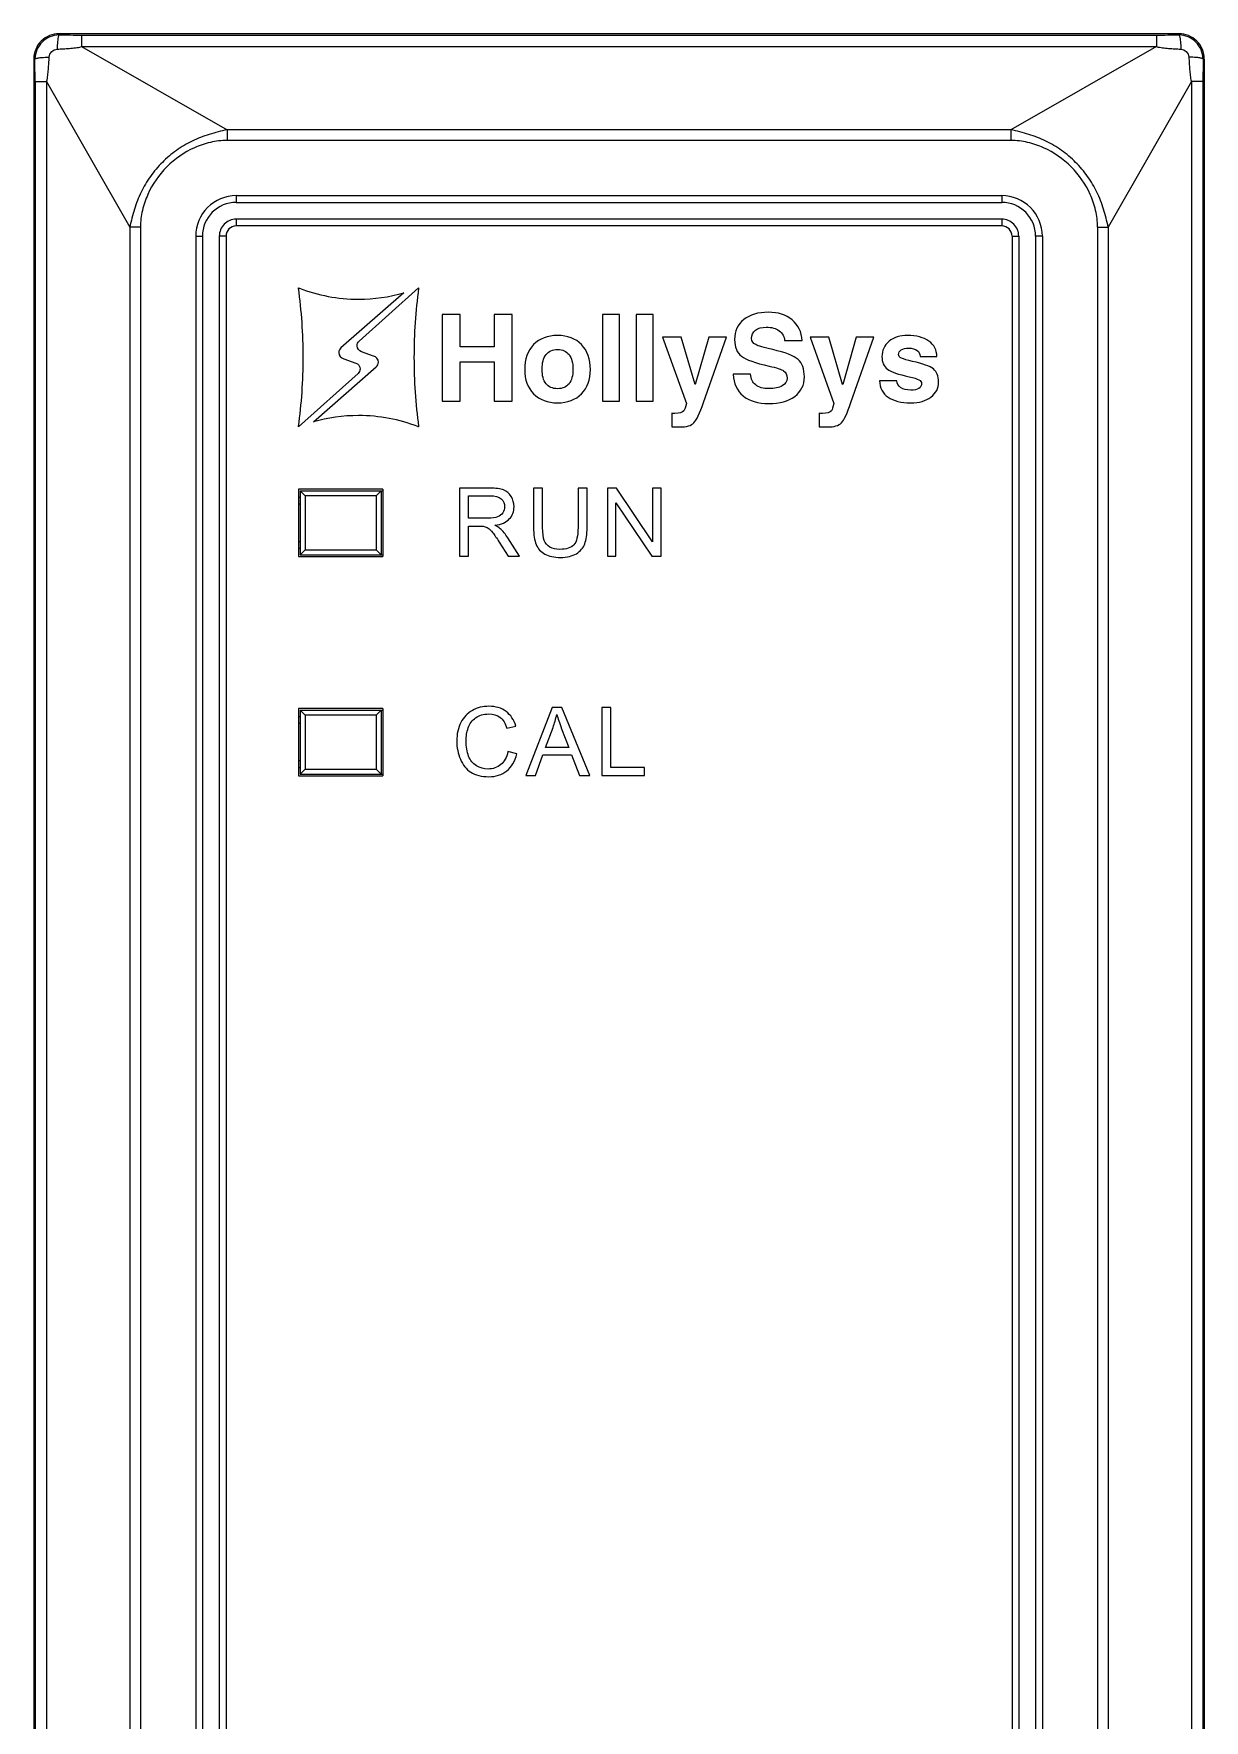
# Model space of a CAD drawing. Header units: millimetres. Extents: x 33157 to 59611, y -29750 to 1750.
# Drawn here: x 53806.32 to 53841.02, y 997.53 to 1047.53 of the extents above; entities that cross this region are included whole.
import ezdxf

# ---------------------------------------------------------------- set-up
doc = ezdxf.new("R2010")
doc.units = ezdxf.units.MM
doc.layers.get('0').update_dxf_attribs({"lineweight": 18})

msp = doc.modelspace()

# ---------------------------------------------------------------- linework, layer by layer
at = {"lineweight": 9}
for p, q in [((53807.069, 1047.53), (53807.069, 1047.493)), ((53840.269, 1047.53), (53840.269, 1047.493)), ((53807.733, 1047.492), (53807.733, 1047.15)), ((53839.604, 1047.492), (53839.604, 1047.15)), ((53806.319, 1046.78), (53806.319, 948.28)), ((53841.019, 1046.78), (53841.019, 1046.78)), ((53841.019, 1046.78), (53841.019, 948.28)), ((53806.356, 1046.115), (53806.356, 1046.115)), ((53806.356, 1046.115), (53806.356, 948.944)), ((53806.698, 1046.115), (53806.698, 1046.115)), ((53806.698, 1046.115), (53806.698, 948.944)), ((53840.639, 1046.115), (53840.639, 948.944)), ((53840.981, 1046.115), (53840.981, 948.944)), ((53812.049, 1044.684), (53812.049, 1044.367)), ((53835.288, 1044.684), (53835.288, 1044.367)), ((53812.319, 1042.73), (53812.319, 1042.53)), ((53835.019, 1042.73), (53835.019, 1042.53)), ((53812.319, 1042.03), (53812.319, 1041.83)), ((53835.019, 1042.03), (53835.019, 1041.83)), ((53809.165, 1041.799), (53809.165, 953.26)), ((53809.481, 1041.799), (53809.481, 953.26)), ((53811.119, 1041.53), (53811.119, 1041.53)), ((53811.119, 1041.53), (53811.119, 953.53)), ((53811.319, 1041.53), (53811.319, 1041.53)), ((53811.319, 1041.53), (53811.319, 953.53)), ((53811.819, 1041.53), (53811.819, 953.53)), ((53812.019, 1041.53), (53812.019, 953.53)), ((53835.319, 1041.53), (53835.319, 1041.53)), ((53835.319, 1041.53), (53835.319, 953.53)), ((53835.519, 1041.53), (53835.519, 1041.53)), ((53835.519, 1041.53), (53835.519, 953.53)), ((53836.019, 1041.53), (53836.019, 953.53)), ((53836.219, 1041.53), (53836.219, 953.53)), ((53837.856, 1041.799), (53837.856, 1041.799)), ((53837.856, 1041.799), (53837.856, 953.26)), ((53838.173, 1041.799), (53838.173, 1041.799)), ((53838.173, 1041.799), (53838.173, 953.26)), ((53814.169, 1034.03), (53814.169, 1032.03)), ((53816.669, 1034.03), (53816.669, 1032.03)), ((53814.219, 1033.98), (53814.219, 1032.08)), ((53814.369, 1033.83), (53814.369, 1032.23)), ((53816.469, 1033.83), (53816.469, 1032.23)), ((53816.619, 1033.98), (53816.619, 1032.08)), ((53814.169, 1027.53), (53814.169, 1025.53)), ((53816.669, 1027.53), (53816.669, 1025.53)), ((53814.219, 1027.48), (53814.219, 1025.58)), ((53814.369, 1027.33), (53814.369, 1025.73)), ((53816.469, 1027.33), (53816.469, 1025.73)), ((53816.619, 1027.48), (53816.619, 1025.58))]:
    msp.add_line(p, q, dxfattribs=at)
for points, knots in [([(53807.069, 1047.53), (53806.87, 1047.53), (53806.679, 1047.451), (53806.538, 1047.31), (53806.398, 1047.169), (53806.319, 1046.979), (53806.319, 1046.78)], [0, 0, 0, 0, 166335.357078, 166335.357078, 166335.357078, 332670.714157, 332670.714157, 332670.714157, 332670.714157]), ([(53841.019, 1046.78), (53841.019, 1046.979), (53840.94, 1047.169), (53840.799, 1047.31), (53840.658, 1047.451), (53840.467, 1047.53), (53840.269, 1047.53)], [0, 0, 0, 0, 166442.203817, 166442.203817, 166442.203817, 332884.407634, 332884.407634, 332884.407634, 332884.407634]), ([(53807.069, 1047.493), (53806.879, 1047.493), (53806.698, 1047.418), (53806.564, 1047.284), (53806.43, 1047.15), (53806.355, 1046.969), (53806.355, 1046.78)], [0, 0, 0, 0, 166335.508057, 166335.508057, 166335.508057, 332671.016115, 332671.016115, 332671.016115, 332671.016115]), ([(53806.776, 1046.835), (53806.779, 1046.895), (53806.807, 1046.954), (53806.851, 1046.998), (53806.894, 1047.041), (53806.954, 1047.069), (53807.013, 1047.072)], [0, 0, 0, 0, 166337.326897, 166337.326897, 166337.326897, 332674.653795, 332674.653795, 332674.653795, 332674.653795]), ([(53807.069, 1047.493), (53807.064, 1047.492), (53807.061, 1047.488), (53807.059, 1047.484), (53807.054, 1047.476), (53807.052, 1047.468), (53807.049, 1047.46), (53807.046, 1047.447), (53807.043, 1047.435), (53807.04, 1047.422), (53807.037, 1047.405), (53807.035, 1047.388), (53807.032, 1047.371), (53807.027, 1047.326), (53807.023, 1047.281), (53807.02, 1047.236), (53807.016, 1047.181), (53807.014, 1047.127), (53807.013, 1047.072)], [0, 0, 0, 0, 141215.639634, 141215.639634, 141215.639634, 282431.279267, 282431.279267, 282431.279267, 423646.918901, 423646.918901, 423646.918901, 564862.558534, 564862.558534, 564862.558534, 706078.198168, 706078.198168, 706078.198168, 847293.837802, 847293.837802, 847293.837802, 847293.837802]), ([(53807.013, 1047.072), (53807.073, 1047.076), (53807.133, 1047.079), (53807.194, 1047.083), (53807.254, 1047.086), (53807.314, 1047.09), (53807.375, 1047.095), (53807.435, 1047.1), (53807.495, 1047.106), (53807.555, 1047.113), (53807.616, 1047.12), (53807.676, 1047.128), (53807.733, 1047.15)], [0, 0, 0, 0, 147497.015119, 147497.015119, 147497.015119, 294994.030239, 294994.030239, 294994.030239, 442491.045358, 442491.045358, 442491.045358, 589988.060478, 589988.060478, 589988.060478, 589988.060478]), ([(53839.604, 1047.15), (53839.632, 1047.139), (53839.662, 1047.132), (53839.692, 1047.127), (53839.722, 1047.121), (53839.752, 1047.117), (53839.782, 1047.113), (53839.842, 1047.105), (53839.902, 1047.1), (53839.963, 1047.095), (53840.023, 1047.09), (53840.083, 1047.086), (53840.143, 1047.083), (53840.204, 1047.079), (53840.264, 1047.076), (53840.324, 1047.072)], [0, 0, 0, 0, 143920.386605, 143920.386605, 143920.386605, 287840.77321, 287840.77321, 287840.77321, 431761.159814, 431761.159814, 431761.159814, 575681.546419, 575681.546419, 575681.546419, 719601.933024, 719601.933024, 719601.933024, 719601.933024]), ([(53840.982, 1046.78), (53840.982, 1046.969), (53840.907, 1047.15), (53840.773, 1047.284), (53840.639, 1047.418), (53840.458, 1047.493), (53840.269, 1047.493)], [0, 0, 0, 0, 166442.196189, 166442.196189, 166442.196189, 332884.392378, 332884.392378, 332884.392378, 332884.392378]), ([(53840.269, 1047.493), (53840.273, 1047.492), (53840.276, 1047.488), (53840.278, 1047.484), (53840.283, 1047.476), (53840.286, 1047.468), (53840.288, 1047.46), (53840.291, 1047.447), (53840.294, 1047.435), (53840.297, 1047.422), (53840.3, 1047.405), (53840.303, 1047.388), (53840.305, 1047.371), (53840.311, 1047.326), (53840.315, 1047.281), (53840.317, 1047.236), (53840.321, 1047.181), (53840.323, 1047.127), (53840.324, 1047.072)], [0, 0, 0, 0, 141303.732674, 141303.732674, 141303.732674, 282607.465347, 282607.465347, 282607.465347, 423911.198021, 423911.198021, 423911.198021, 565214.930695, 565214.930695, 565214.930695, 706518.663368, 706518.663368, 706518.663368, 847822.396042, 847822.396042, 847822.396042, 847822.396042]), ([(53840.324, 1047.072), (53840.384, 1047.069), (53840.443, 1047.041), (53840.486, 1046.998), (53840.53, 1046.954), (53840.558, 1046.895), (53840.561, 1046.835)], [0, 0, 0, 0, 166442.118212, 166442.118212, 166442.118212, 332884.236423, 332884.236423, 332884.236423, 332884.236423]), ([(53806.355, 1046.78), (53806.356, 1046.784), (53806.36, 1046.787), (53806.365, 1046.789), (53806.373, 1046.794), (53806.38, 1046.797), (53806.389, 1046.799), (53806.401, 1046.802), (53806.414, 1046.805), (53806.427, 1046.808), (53806.444, 1046.811), (53806.461, 1046.814), (53806.478, 1046.816), (53806.522, 1046.822), (53806.567, 1046.826), (53806.612, 1046.828), (53806.667, 1046.832), (53806.721, 1046.834), (53806.776, 1046.835)], [0, 0, 0, 0, 141214.821799, 141214.821799, 141214.821799, 282429.643598, 282429.643598, 282429.643598, 423644.465397, 423644.465397, 423644.465397, 564859.287196, 564859.287196, 564859.287196, 706074.108995, 706074.108995, 706074.108995, 847288.930794, 847288.930794, 847288.930794, 847288.930794]), ([(53806.698, 1046.115), (53806.709, 1046.144), (53806.716, 1046.173), (53806.722, 1046.203), (53806.727, 1046.233), (53806.732, 1046.263), (53806.735, 1046.293), (53806.743, 1046.353), (53806.748, 1046.413), (53806.753, 1046.474), (53806.758, 1046.534), (53806.762, 1046.594), (53806.766, 1046.654), (53806.769, 1046.715), (53806.773, 1046.775), (53806.776, 1046.835)], [0, 0, 0, 0, 143832.082563, 143832.082563, 143832.082563, 287664.165126, 287664.165126, 287664.165126, 431496.247689, 431496.247689, 431496.247689, 575328.330252, 575328.330252, 575328.330252, 719160.412816, 719160.412816, 719160.412816, 719160.412816]), ([(53840.982, 1046.78), (53840.981, 1046.784), (53840.977, 1046.787), (53840.973, 1046.789), (53840.964, 1046.794), (53840.957, 1046.797), (53840.949, 1046.799), (53840.936, 1046.802), (53840.924, 1046.805), (53840.911, 1046.808), (53840.894, 1046.811), (53840.877, 1046.814), (53840.86, 1046.816), (53840.815, 1046.822), (53840.77, 1046.826), (53840.725, 1046.828), (53840.67, 1046.832), (53840.616, 1046.834), (53840.561, 1046.835)], [0, 0, 0, 0, 141306.178699, 141306.178699, 141306.178699, 282612.357397, 282612.357397, 282612.357397, 423918.536096, 423918.536096, 423918.536096, 565224.714795, 565224.714795, 565224.714795, 706530.893493, 706530.893493, 706530.893493, 847837.072192, 847837.072192, 847837.072192, 847837.072192]), ([(53840.561, 1046.835), (53840.564, 1046.775), (53840.568, 1046.715), (53840.572, 1046.654), (53840.575, 1046.594), (53840.579, 1046.534), (53840.584, 1046.474), (53840.589, 1046.413), (53840.595, 1046.353), (53840.602, 1046.293), (53840.609, 1046.233), (53840.617, 1046.172), (53840.639, 1046.115)], [0, 0, 0, 0, 147589.741123, 147589.741123, 147589.741123, 295179.482246, 295179.482246, 295179.482246, 442769.223369, 442769.223369, 442769.223369, 590358.964492, 590358.964492, 590358.964492, 590358.964492]), ([(53812.049, 1044.684), (53811.961, 1044.662), (53811.872, 1044.642), (53811.784, 1044.621), (53811.696, 1044.599), (53811.609, 1044.574), (53811.522, 1044.547), (53811.349, 1044.493), (53811.179, 1044.427), (53811.015, 1044.347), (53810.852, 1044.267), (53810.695, 1044.174), (53810.547, 1044.069), (53810.399, 1043.964), (53810.259, 1043.846), (53810.131, 1043.717), (53810.002, 1043.589), (53809.885, 1043.449), (53809.779, 1043.301), (53809.674, 1043.153), (53809.581, 1042.996), (53809.501, 1042.833), (53809.422, 1042.669), (53809.355, 1042.5), (53809.301, 1042.326), (53809.274, 1042.24), (53809.25, 1042.152), (53809.228, 1042.064), (53809.206, 1041.976), (53809.186, 1041.887), (53809.165, 1041.799)], [0, 0, 0, 0, 136202.786083, 136202.786083, 136202.786083, 272405.572165, 272405.572165, 272405.572165, 408608.358248, 408608.358248, 408608.358248, 544811.14433, 544811.14433, 544811.14433, 681013.930413, 681013.930413, 681013.930413, 817216.716495, 817216.716495, 817216.716495, 953419.502578, 953419.502578, 953419.502578, 1089622.28866, 1089622.28866, 1089622.28866, 1225825.074743, 1225825.074743, 1225825.074743, 1362027.860825, 1362027.860825, 1362027.860825, 1362027.860825]), ([(53838.173, 1041.799), (53838.151, 1041.887), (53838.131, 1041.976), (53838.109, 1042.064), (53838.088, 1042.152), (53838.063, 1042.24), (53838.036, 1042.326), (53837.982, 1042.5), (53837.916, 1042.67), (53837.836, 1042.833), (53837.756, 1042.996), (53837.663, 1043.153), (53837.558, 1043.301), (53837.453, 1043.449), (53837.335, 1043.589), (53837.206, 1043.717), (53837.078, 1043.846), (53836.938, 1043.964), (53836.79, 1044.069), (53836.642, 1044.174), (53836.485, 1044.267), (53836.322, 1044.347), (53836.158, 1044.427), (53835.989, 1044.493), (53835.815, 1044.547), (53835.729, 1044.574), (53835.641, 1044.599), (53835.553, 1044.621), (53835.465, 1044.642), (53835.376, 1044.662), (53835.288, 1044.684)], [0, 0, 0, 0, 136272.11481, 136272.11481, 136272.11481, 272544.229619, 272544.229619, 272544.229619, 408816.344429, 408816.344429, 408816.344429, 545088.459238, 545088.459238, 545088.459238, 681360.574048, 681360.574048, 681360.574048, 817632.688858, 817632.688858, 817632.688858, 953904.803667, 953904.803667, 953904.803667, 1090176.918477, 1090176.918477, 1090176.918477, 1226449.033286, 1226449.033286, 1226449.033286, 1362721.148096, 1362721.148096, 1362721.148096, 1362721.148096]), ([(53812.049, 1044.367), (53811.883, 1044.367), (53811.717, 1044.345), (53811.555, 1044.307), (53811.392, 1044.269), (53811.234, 1044.216), (53811.082, 1044.148), (53810.78, 1044.012), (53810.501, 1043.819), (53810.265, 1043.583), (53810.029, 1043.347), (53809.836, 1043.069), (53809.701, 1042.766), (53809.633, 1042.614), (53809.579, 1042.456), (53809.541, 1042.294), (53809.503, 1042.131), (53809.481, 1041.965), (53809.481, 1041.799)], [0, 0, 0, 0, 141228.068375, 141228.068375, 141228.068375, 282456.136749, 282456.136749, 282456.136749, 423684.205124, 423684.205124, 423684.205124, 564912.273499, 564912.273499, 564912.273499, 706140.341874, 706140.341874, 706140.341874, 847368.410248, 847368.410248, 847368.410248, 847368.410248]), ([(53837.856, 1041.799), (53837.856, 1041.965), (53837.834, 1042.131), (53837.796, 1042.294), (53837.758, 1042.456), (53837.705, 1042.614), (53837.636, 1042.766), (53837.501, 1043.069), (53837.308, 1043.347), (53837.072, 1043.583), (53836.836, 1043.819), (53836.558, 1044.012), (53836.255, 1044.148), (53836.103, 1044.216), (53835.945, 1044.269), (53835.783, 1044.307), (53835.62, 1044.345), (53835.454, 1044.368), (53835.288, 1044.367)], [0, 0, 0, 0, 141299.043441, 141299.043441, 141299.043441, 282598.086882, 282598.086882, 282598.086882, 423897.130323, 423897.130323, 423897.130323, 565196.173765, 565196.173765, 565196.173765, 706495.217206, 706495.217206, 706495.217206, 847794.260647, 847794.260647, 847794.260647, 847794.260647]), ([(53812.319, 1042.73), (53812, 1042.73), (53811.695, 1042.603), (53811.47, 1042.378), (53811.245, 1042.153), (53811.119, 1041.848), (53811.119, 1041.53)], [0, 0, 0, 0, 166357.856965, 166357.856965, 166357.856965, 332715.71393, 332715.71393, 332715.71393, 332715.71393]), ([(53812.319, 1042.53), (53812.053, 1042.53), (53811.799, 1042.424), (53811.611, 1042.237), (53811.424, 1042.049), (53811.319, 1041.795), (53811.319, 1041.53)], [0, 0, 0, 0, 166358.677694, 166358.677694, 166358.677694, 332717.355387, 332717.355387, 332717.355387, 332717.355387]), ([(53836.219, 1041.53), (53836.219, 1041.848), (53836.092, 1042.153), (53835.867, 1042.378), (53835.642, 1042.603), (53835.337, 1042.73), (53835.019, 1042.73)], [0, 0, 0, 0, 166433.874328, 166433.874328, 166433.874328, 332867.748656, 332867.748656, 332867.748656, 332867.748656]), ([(53836.019, 1041.53), (53836.019, 1041.795), (53835.913, 1042.049), (53835.726, 1042.237), (53835.538, 1042.424), (53835.284, 1042.53), (53835.019, 1042.53)], [0, 0, 0, 0, 166433.832922, 166433.832922, 166433.832922, 332867.665844, 332867.665844, 332867.665844, 332867.665844]), ([(53812.319, 1042.03), (53812.186, 1042.03), (53812.059, 1041.977), (53811.965, 1041.883), (53811.871, 1041.789), (53811.819, 1041.662), (53811.819, 1041.53)], [0, 0, 0, 0, 166360.729989, 166360.729989, 166360.729989, 332721.459978, 332721.459978, 332721.459978, 332721.459978]), ([(53835.519, 1041.53), (53835.519, 1041.662), (53835.466, 1041.789), (53835.372, 1041.883), (53835.278, 1041.977), (53835.151, 1042.03), (53835.019, 1042.03)], [0, 0, 0, 0, 166433.729725, 166433.729725, 166433.729725, 332867.45945, 332867.45945, 332867.45945, 332867.45945]), ([(53812.319, 1041.83), (53812.239, 1041.83), (53812.163, 1041.798), (53812.106, 1041.742), (53812.05, 1041.686), (53812.019, 1041.609), (53812.019, 1041.53)], [0, 0, 0, 0, 166361.550872, 166361.550872, 166361.550872, 332723.101744, 332723.101744, 332723.101744, 332723.101744]), ([(53835.319, 1041.53), (53835.319, 1041.609), (53835.287, 1041.686), (53835.231, 1041.742), (53835.174, 1041.798), (53835.098, 1041.83), (53835.019, 1041.83)], [0, 0, 0, 0, 166433.688408, 166433.688408, 166433.688408, 332867.376817, 332867.376817, 332867.376817, 332867.376817])]:
    msp.add_open_spline(points, degree=3, knots=knots, dxfattribs=at)
for points in [[(53840.269, 1047.53), (53840.269, 1047.53), (53807.069, 1047.53), (53807.069, 1047.53)], [(53807.069, 1047.493), (53807.29, 1047.492), (53807.511, 1047.492), (53807.733, 1047.492)], [(53807.733, 1047.492), (53807.733, 1047.492), (53839.604, 1047.492), (53839.604, 1047.492)], [(53807.733, 1047.15), (53807.733, 1047.15), (53839.604, 1047.15), (53839.604, 1047.15)], [(53807.733, 1047.15), (53807.733, 1047.15), (53812.049, 1044.684), (53812.049, 1044.684)], [(53839.604, 1047.15), (53839.604, 1047.15), (53835.288, 1044.684), (53835.288, 1044.684)], [(53839.604, 1047.492), (53839.826, 1047.492), (53840.047, 1047.492), (53840.269, 1047.493)], [(53806.355, 1046.78), (53806.355, 1046.78), (53806.319, 1046.78), (53806.319, 1046.78)], [(53806.356, 1046.115), (53806.356, 1046.337), (53806.356, 1046.558), (53806.355, 1046.78)], [(53840.982, 1046.78), (53840.981, 1046.558), (53840.981, 1046.337), (53840.981, 1046.115)], [(53840.982, 1046.78), (53840.982, 1046.78), (53841.019, 1046.78), (53841.019, 1046.78)], [(53806.356, 1046.115), (53806.356, 1046.115), (53806.698, 1046.115), (53806.698, 1046.115)], [(53806.698, 1046.115), (53806.698, 1046.115), (53809.165, 1041.799), (53809.165, 1041.799)], [(53840.639, 1046.115), (53840.639, 1046.115), (53838.173, 1041.799), (53838.173, 1041.799)], [(53840.981, 1046.115), (53840.981, 1046.115), (53840.639, 1046.115), (53840.639, 1046.115)], [(53835.288, 1044.684), (53835.288, 1044.684), (53812.049, 1044.684), (53812.049, 1044.684)], [(53835.288, 1044.367), (53835.288, 1044.367), (53812.049, 1044.367), (53812.049, 1044.367)], [(53812.319, 1042.73), (53812.319, 1042.73), (53835.019, 1042.73), (53835.019, 1042.73)], [(53812.319, 1042.53), (53812.319, 1042.53), (53835.019, 1042.53), (53835.019, 1042.53)], [(53835.019, 1042.03), (53835.019, 1042.03), (53812.319, 1042.03), (53812.319, 1042.03)], [(53809.481, 1041.799), (53809.481, 1041.799), (53809.165, 1041.799), (53809.165, 1041.799)], [(53811.119, 1041.53), (53811.119, 1041.53), (53811.319, 1041.53), (53811.319, 1041.53)], [(53812.019, 1041.53), (53812.019, 1041.53), (53811.819, 1041.53), (53811.819, 1041.53)], [(53835.019, 1041.83), (53835.019, 1041.83), (53812.319, 1041.83), (53812.319, 1041.83)], [(53835.319, 1041.53), (53835.319, 1041.53), (53835.519, 1041.53), (53835.519, 1041.53)], [(53836.219, 1041.53), (53836.219, 1041.53), (53836.019, 1041.53), (53836.019, 1041.53)], [(53837.856, 1041.799), (53837.856, 1041.799), (53838.173, 1041.799), (53838.173, 1041.799)], [(53816.669, 1034.03), (53816.669, 1034.03), (53814.169, 1034.03), (53814.169, 1034.03)], [(53814.219, 1033.78), (53814.219, 1033.78), (53814.169, 1033.78), (53814.169, 1033.78)], [(53814.219, 1033.58), (53814.219, 1033.58), (53814.169, 1033.58), (53814.169, 1033.58)], [(53814.219, 1033.98), (53814.219, 1033.98), (53816.669, 1033.98), (53816.669, 1033.98)], [(53814.219, 1033.98), (53814.219, 1033.98), (53814.369, 1033.83), (53814.369, 1033.83)], [(53816.469, 1033.83), (53816.469, 1033.83), (53814.369, 1033.83), (53814.369, 1033.83)], [(53816.619, 1033.98), (53816.619, 1033.98), (53816.469, 1033.83), (53816.469, 1033.83)], [(53814.169, 1032.03), (53814.169, 1032.03), (53816.669, 1032.03), (53816.669, 1032.03)], [(53814.169, 1032.48), (53814.169, 1032.48), (53814.219, 1032.48), (53814.219, 1032.48)], [(53814.169, 1032.28), (53814.169, 1032.28), (53814.219, 1032.28), (53814.219, 1032.28)], [(53814.219, 1032.08), (53814.219, 1032.08), (53816.669, 1032.08), (53816.669, 1032.08)], [(53814.219, 1032.08), (53814.219, 1032.08), (53814.369, 1032.23), (53814.369, 1032.23)], [(53814.369, 1032.23), (53814.369, 1032.23), (53816.469, 1032.23), (53816.469, 1032.23)], [(53816.619, 1032.08), (53816.619, 1032.08), (53816.469, 1032.23), (53816.469, 1032.23)], [(53816.669, 1027.53), (53816.669, 1027.53), (53814.169, 1027.53), (53814.169, 1027.53)], [(53814.219, 1027.28), (53814.219, 1027.28), (53814.169, 1027.28), (53814.169, 1027.28)], [(53814.219, 1027.08), (53814.219, 1027.08), (53814.169, 1027.08), (53814.169, 1027.08)], [(53814.219, 1027.48), (53814.219, 1027.48), (53816.669, 1027.48), (53816.669, 1027.48)], [(53814.219, 1027.48), (53814.219, 1027.48), (53814.369, 1027.33), (53814.369, 1027.33)], [(53816.469, 1027.33), (53816.469, 1027.33), (53814.369, 1027.33), (53814.369, 1027.33)], [(53816.619, 1027.48), (53816.619, 1027.48), (53816.469, 1027.33), (53816.469, 1027.33)], [(53814.169, 1025.53), (53814.169, 1025.53), (53816.669, 1025.53), (53816.669, 1025.53)], [(53814.169, 1025.98), (53814.169, 1025.98), (53814.219, 1025.98), (53814.219, 1025.98)], [(53814.169, 1025.78), (53814.169, 1025.78), (53814.219, 1025.78), (53814.219, 1025.78)], [(53814.219, 1025.58), (53814.219, 1025.58), (53816.669, 1025.58), (53816.669, 1025.58)], [(53814.219, 1025.58), (53814.219, 1025.58), (53814.369, 1025.73), (53814.369, 1025.73)], [(53814.369, 1025.73), (53814.369, 1025.73), (53816.469, 1025.73), (53816.469, 1025.73)], [(53816.619, 1025.58), (53816.619, 1025.58), (53816.469, 1025.73), (53816.469, 1025.73)]]:
    msp.add_open_spline(points, degree=3, dxfattribs=at)
for points, knots in [([(53815.864, 1037.766), (53815.864, 1037.766), (53815.864, 1037.766), (53815.864, 1037.766), (53815.864, 1037.766), (53815.508, 1037.896), (53815.508, 1037.896), (53815.424, 1037.914), (53815.361, 1037.988), (53815.361, 1038.078), (53815.361, 1038.133), (53815.386, 1038.183), (53815.425, 1038.217), (53815.425, 1038.217), (53815.425, 1038.218), (53815.425, 1038.218), (53815.425, 1038.218), (53817.288, 1039.847), (53817.288, 1039.847), (53816.862, 1039.725), (53816.413, 1039.659), (53815.949, 1039.659), (53815.33, 1039.659), (53814.74, 1039.775), (53814.196, 1039.986), (53814.187, 1039.989), (53814.178, 1039.992), (53814.169, 1039.995), (53814.169, 1039.995), (53814.169, 1039.983), (53814.169, 1039.983), (53814.259, 1039.313), (53814.306, 1038.63), (53814.306, 1037.935), (53814.306, 1037.24), (53814.259, 1036.556), (53814.169, 1035.886), (53814.169, 1035.886), (53814.169, 1035.872), (53814.169, 1035.872), (53814.169, 1035.872), (53815.936, 1037.455), (53815.936, 1037.455), (53815.936, 1037.455), (53815.935, 1037.456), (53815.935, 1037.456), (53815.971, 1037.49), (53815.993, 1037.537), (53815.993, 1037.59), (53815.993, 1037.673), (53815.939, 1037.742), (53815.864, 1037.766)], [0, 0, 0, 0, 133143.992727, 133143.992727, 133143.992727, 266287.985454, 266287.985454, 266287.985454, 399431.978181, 399431.978181, 399431.978181, 532575.970909, 532575.970909, 532575.970909, 665719.963636, 665719.963636, 665719.963636, 798863.956363, 798863.956363, 798863.956363, 932007.94909, 932007.94909, 932007.94909, 1065151.941817, 1065151.941817, 1065151.941817, 1198295.934544, 1198295.934544, 1198295.934544, 1331439.927271, 1331439.927271, 1331439.927271, 1464583.919998, 1464583.919998, 1464583.919998, 1597727.912726, 1597727.912726, 1597727.912726, 1730871.905453, 1730871.905453, 1730871.905453, 1864015.89818, 1864015.89818, 1864015.89818, 1997159.890907, 1997159.890907, 1997159.890907, 2130303.883634, 2130303.883634, 2130303.883634, 2263447.876361, 2263447.876361, 2263447.876361, 2263447.876361]), ([(53816.034, 1038.102), (53816.034, 1038.102), (53816.034, 1038.102), (53816.034, 1038.102), (53816.034, 1038.102), (53816.389, 1037.972), (53816.389, 1037.972), (53816.473, 1037.954), (53816.536, 1037.879), (53816.536, 1037.79), (53816.536, 1037.734), (53816.511, 1037.685), (53816.472, 1037.651), (53816.472, 1037.651), (53816.473, 1037.65), (53816.473, 1037.65), (53816.473, 1037.65), (53814.61, 1036.021), (53814.61, 1036.021), (53815.035, 1036.143), (53815.484, 1036.209), (53815.949, 1036.209), (53816.567, 1036.209), (53817.158, 1036.093), (53817.702, 1035.882), (53817.711, 1035.879), (53817.72, 1035.876), (53817.729, 1035.873), (53817.729, 1035.873), (53817.729, 1035.885), (53817.729, 1035.885), (53817.639, 1036.555), (53817.591, 1037.238), (53817.591, 1037.933), (53817.591, 1038.628), (53817.639, 1039.311), (53817.729, 1039.982), (53817.729, 1039.982), (53817.729, 1039.996), (53817.729, 1039.996), (53817.729, 1039.996), (53815.962, 1038.413), (53815.962, 1038.413), (53815.962, 1038.413), (53815.962, 1038.412), (53815.962, 1038.412), (53815.927, 1038.378), (53815.905, 1038.331), (53815.905, 1038.278), (53815.905, 1038.195), (53815.959, 1038.126), (53816.034, 1038.102)], [0, 0, 0, 0, 133149.537174, 133149.537174, 133149.537174, 266299.074347, 266299.074347, 266299.074347, 399448.611521, 399448.611521, 399448.611521, 532598.148695, 532598.148695, 532598.148695, 665747.685868, 665747.685868, 665747.685868, 798897.223042, 798897.223042, 798897.223042, 932046.760216, 932046.760216, 932046.760216, 1065196.29739, 1065196.29739, 1065196.29739, 1198345.834563, 1198345.834563, 1198345.834563, 1331495.371737, 1331495.371737, 1331495.371737, 1464644.908911, 1464644.908911, 1464644.908911, 1597794.446084, 1597794.446084, 1597794.446084, 1730943.983258, 1730943.983258, 1730943.983258, 1864093.520432, 1864093.520432, 1864093.520432, 1997243.057605, 1997243.057605, 1997243.057605, 2130392.594779, 2130392.594779, 2130392.594779, 2263542.131953, 2263542.131953, 2263542.131953, 2263542.131953]), ([(53818.423, 1039.203), (53818.423, 1039.203), (53818.69, 1039.203), (53818.69, 1039.203), (53818.69, 1039.203), (53818.959, 1039.203), (53818.959, 1039.203), (53818.959, 1039.203), (53818.959, 1038.243), (53818.959, 1038.243), (53818.959, 1038.243), (53819.963, 1038.243), (53819.963, 1038.243), (53819.963, 1038.243), (53819.963, 1039.203), (53819.963, 1039.203), (53819.963, 1039.203), (53820.23, 1039.203), (53820.23, 1039.203), (53820.23, 1039.203), (53820.5, 1039.203), (53820.5, 1039.203), (53820.5, 1039.203), (53820.5, 1036.637), (53820.5, 1036.637), (53820.5, 1036.637), (53820.232, 1036.637), (53820.232, 1036.637), (53820.232, 1036.637), (53819.963, 1036.637), (53819.963, 1036.637), (53819.963, 1036.637), (53819.963, 1037.801), (53819.963, 1037.801), (53819.963, 1037.801), (53818.959, 1037.801), (53818.959, 1037.801), (53818.959, 1037.801), (53818.959, 1036.637), (53818.959, 1036.637), (53818.959, 1036.637), (53818.692, 1036.637), (53818.692, 1036.637), (53818.692, 1036.637), (53818.423, 1036.637), (53818.423, 1036.637), (53818.423, 1036.637), (53818.423, 1039.203), (53818.423, 1039.203)], [0, 0, 0, 0, 133402.830458, 133402.830458, 133402.830458, 266805.660915, 266805.660915, 266805.660915, 400208.491373, 400208.491373, 400208.491373, 533611.32183, 533611.32183, 533611.32183, 667014.152288, 667014.152288, 667014.152288, 800416.982745, 800416.982745, 800416.982745, 933819.813203, 933819.813203, 933819.813203, 1067222.64366, 1067222.64366, 1067222.64366, 1200625.474118, 1200625.474118, 1200625.474118, 1334028.304576, 1334028.304576, 1334028.304576, 1467431.135033, 1467431.135033, 1467431.135033, 1600833.965491, 1600833.965491, 1600833.965491, 1734236.795948, 1734236.795948, 1734236.795948, 1867639.626406, 1867639.626406, 1867639.626406, 2001042.456863, 2001042.456863, 2001042.456863, 2134445.287321, 2134445.287321, 2134445.287321, 2134445.287321]), ([(53823.183, 1039.203), (53823.183, 1039.203), (53823.432, 1039.203), (53823.432, 1039.203), (53823.432, 1039.203), (53823.684, 1039.203), (53823.684, 1039.203), (53823.684, 1039.203), (53823.684, 1036.637), (53823.684, 1036.637), (53823.684, 1036.637), (53823.434, 1036.637), (53823.434, 1036.637), (53823.434, 1036.637), (53823.183, 1036.637), (53823.183, 1036.637), (53823.183, 1036.637), (53823.183, 1039.203), (53823.183, 1039.203)], [0, 0, 0, 0, 141269.226717, 141269.226717, 141269.226717, 282538.453433, 282538.453433, 282538.453433, 423807.68015, 423807.68015, 423807.68015, 565076.906867, 565076.906867, 565076.906867, 706346.133583, 706346.133583, 706346.133583, 847615.3603, 847615.3603, 847615.3603, 847615.3603]), ([(53824.177, 1039.203), (53824.177, 1039.203), (53824.426, 1039.203), (53824.426, 1039.203), (53824.426, 1039.203), (53824.677, 1039.203), (53824.677, 1039.203), (53824.677, 1039.203), (53824.677, 1036.637), (53824.677, 1036.637), (53824.677, 1036.637), (53824.428, 1036.637), (53824.428, 1036.637), (53824.428, 1036.637), (53824.177, 1036.637), (53824.177, 1036.637), (53824.177, 1036.637), (53824.177, 1039.203), (53824.177, 1039.203)], [0, 0, 0, 0, 141271.859235, 141271.859235, 141271.859235, 282543.718471, 282543.718471, 282543.718471, 423815.577706, 423815.577706, 423815.577706, 565087.436942, 565087.436942, 565087.436942, 706359.296177, 706359.296177, 706359.296177, 847631.155413, 847631.155413, 847631.155413, 847631.155413]), ([(53828.578, 1038.432), (53828.569, 1038.555), (53828.515, 1038.652), (53828.417, 1038.724), (53828.32, 1038.795), (53828.192, 1038.831), (53828.035, 1038.831), (53827.899, 1038.831), (53827.793, 1038.801), (53827.716, 1038.741), (53827.639, 1038.681), (53827.601, 1038.598), (53827.601, 1038.491), (53827.601, 1038.414), (53827.641, 1038.355), (53827.722, 1038.313), (53827.801, 1038.271), (53827.969, 1038.222), (53828.226, 1038.165), (53828.6, 1038.081), (53828.849, 1037.984), (53828.975, 1037.875), (53829.101, 1037.767), (53829.164, 1037.592), (53829.164, 1037.353), (53829.164, 1037.112), (53829.069, 1036.921), (53828.879, 1036.779), (53828.69, 1036.638), (53828.433, 1036.567), (53828.109, 1036.567), (53827.785, 1036.567), (53827.531, 1036.642), (53827.348, 1036.792), (53827.165, 1036.942), (53827.068, 1037.156), (53827.055, 1037.433), (53827.055, 1037.433), (53827.571, 1037.433), (53827.571, 1037.433), (53827.577, 1037.297), (53827.627, 1037.192), (53827.72, 1037.119), (53827.813, 1037.046), (53827.943, 1037.009), (53828.109, 1037.009), (53828.28, 1037.009), (53828.414, 1037.037), (53828.51, 1037.092), (53828.606, 1037.147), (53828.654, 1037.224), (53828.654, 1037.321), (53828.654, 1037.418), (53828.62, 1037.489), (53828.55, 1037.534), (53828.483, 1037.58), (53828.339, 1037.627), (53828.117, 1037.676), (53827.71, 1037.767), (53827.438, 1037.865), (53827.3, 1037.971), (53827.164, 1038.076), (53827.096, 1038.239), (53827.096, 1038.461), (53827.096, 1038.711), (53827.186, 1038.908), (53827.367, 1039.054), (53827.547, 1039.2), (53827.791, 1039.273), (53828.098, 1039.273), (53828.386, 1039.273), (53828.62, 1039.197), (53828.801, 1039.046), (53828.981, 1038.894), (53829.081, 1038.69), (53829.101, 1038.432), (53829.101, 1038.432), (53828.578, 1038.432), (53828.578, 1038.432)], [0, 0, 0, 0, 131611.429356, 131611.429356, 131611.429356, 263222.858713, 263222.858713, 263222.858713, 394834.288069, 394834.288069, 394834.288069, 526445.717425, 526445.717425, 526445.717425, 658057.146782, 658057.146782, 658057.146782, 789668.576138, 789668.576138, 789668.576138, 921280.005494, 921280.005494, 921280.005494, 1052891.434851, 1052891.434851, 1052891.434851, 1184502.864207, 1184502.864207, 1184502.864207, 1316114.293563, 1316114.293563, 1316114.293563, 1447725.72292, 1447725.72292, 1447725.72292, 1579337.152276, 1579337.152276, 1579337.152276, 1710948.581632, 1710948.581632, 1710948.581632, 1842560.010989, 1842560.010989, 1842560.010989, 1974171.440345, 1974171.440345, 1974171.440345, 2105782.869701, 2105782.869701, 2105782.869701, 2237394.299058, 2237394.299058, 2237394.299058, 2369005.728414, 2369005.728414, 2369005.728414, 2500617.15777, 2500617.15777, 2500617.15777, 2632228.587127, 2632228.587127, 2632228.587127, 2763840.016483, 2763840.016483, 2763840.016483, 2895451.445839, 2895451.445839, 2895451.445839, 3027062.875196, 3027062.875196, 3027062.875196, 3158674.304552, 3158674.304552, 3158674.304552, 3290285.733908, 3290285.733908, 3290285.733908, 3421897.163265, 3421897.163265, 3421897.163265, 3421897.163265]), ([(53821.137, 1036.854), (53820.962, 1037.032), (53820.874, 1037.273), (53820.874, 1037.575), (53820.874, 1037.885), (53820.962, 1038.13), (53821.137, 1038.312), (53821.313, 1038.494), (53821.549, 1038.585), (53821.846, 1038.585), (53822.145, 1038.585), (53822.382, 1038.494), (53822.557, 1038.312), (53822.731, 1038.13), (53822.819, 1037.885), (53822.819, 1037.575), (53822.819, 1037.273), (53822.731, 1037.032), (53822.557, 1036.854), (53822.382, 1036.676), (53822.145, 1036.587), (53821.846, 1036.587), (53821.549, 1036.587), (53821.313, 1036.676), (53821.137, 1036.854)], [0, 0, 0, 0, 138123.017276, 138123.017276, 138123.017276, 276246.034552, 276246.034552, 276246.034552, 414369.051828, 414369.051828, 414369.051828, 552492.069103, 552492.069103, 552492.069103, 690615.086379, 690615.086379, 690615.086379, 828738.103655, 828738.103655, 828738.103655, 966861.120931, 966861.120931, 966861.120931, 1104984.138207, 1104984.138207, 1104984.138207, 1104984.138207]), ([(53826.17, 1036.596), (53826.061, 1036.276), (53825.967, 1036.075), (53825.889, 1035.994), (53825.811, 1035.912), (53825.671, 1035.872), (53825.471, 1035.872), (53825.471, 1035.872), (53825.232, 1035.877), (53825.232, 1035.877), (53825.232, 1035.877), (53825.232, 1036.279), (53825.232, 1036.279), (53825.243, 1036.274), (53825.275, 1036.272), (53825.328, 1036.272), (53825.462, 1036.272), (53825.549, 1036.299), (53825.59, 1036.354), (53825.615, 1036.388), (53825.641, 1036.461), (53825.666, 1036.57), (53825.666, 1036.57), (53824.958, 1038.536), (53824.958, 1038.536), (53824.958, 1038.536), (53825.234, 1038.536), (53825.234, 1038.536), (53825.234, 1038.536), (53825.511, 1038.536), (53825.511, 1038.536), (53825.511, 1038.536), (53825.925, 1037.127), (53825.925, 1037.127), (53825.925, 1037.127), (53825.925, 1037.127), (53825.925, 1037.127), (53825.925, 1037.127), (53826.327, 1038.536), (53826.327, 1038.536), (53826.327, 1038.536), (53826.589, 1038.536), (53826.589, 1038.536), (53826.589, 1038.536), (53826.851, 1038.536), (53826.851, 1038.536), (53826.851, 1038.536), (53826.17, 1036.596), (53826.17, 1036.596)], [0, 0, 0, 0, 133420.577723, 133420.577723, 133420.577723, 266841.155446, 266841.155446, 266841.155446, 400261.733168, 400261.733168, 400261.733168, 533682.310891, 533682.310891, 533682.310891, 667102.888614, 667102.888614, 667102.888614, 800523.466337, 800523.466337, 800523.466337, 933944.04406, 933944.04406, 933944.04406, 1067364.621782, 1067364.621782, 1067364.621782, 1200785.199505, 1200785.199505, 1200785.199505, 1334205.777228, 1334205.777228, 1334205.777228, 1467626.354951, 1467626.354951, 1467626.354951, 1601046.932674, 1601046.932674, 1601046.932674, 1734467.510396, 1734467.510396, 1734467.510396, 1867888.088119, 1867888.088119, 1867888.088119, 2001308.665842, 2001308.665842, 2001308.665842, 2134729.243565, 2134729.243565, 2134729.243565, 2134729.243565]), ([(53830.544, 1036.596), (53830.435, 1036.276), (53830.341, 1036.075), (53830.263, 1035.994), (53830.185, 1035.912), (53830.045, 1035.872), (53829.845, 1035.872), (53829.845, 1035.872), (53829.606, 1035.877), (53829.606, 1035.877), (53829.606, 1035.877), (53829.606, 1036.279), (53829.606, 1036.279), (53829.617, 1036.274), (53829.649, 1036.272), (53829.702, 1036.272), (53829.836, 1036.272), (53829.923, 1036.299), (53829.964, 1036.354), (53829.989, 1036.388), (53830.015, 1036.461), (53830.041, 1036.57), (53830.041, 1036.57), (53829.332, 1038.536), (53829.332, 1038.536), (53829.332, 1038.536), (53829.608, 1038.536), (53829.608, 1038.536), (53829.608, 1038.536), (53829.886, 1038.536), (53829.886, 1038.536), (53829.886, 1038.536), (53830.299, 1037.127), (53830.299, 1037.127), (53830.299, 1037.127), (53830.3, 1037.127), (53830.3, 1037.127), (53830.3, 1037.127), (53830.702, 1038.536), (53830.702, 1038.536), (53830.702, 1038.536), (53830.964, 1038.536), (53830.964, 1038.536), (53830.964, 1038.536), (53831.225, 1038.536), (53831.225, 1038.536), (53831.225, 1038.536), (53830.544, 1036.596), (53830.544, 1036.596)], [0, 0, 0, 0, 133431.523078, 133431.523078, 133431.523078, 266863.046155, 266863.046155, 266863.046155, 400294.569233, 400294.569233, 400294.569233, 533726.09231, 533726.09231, 533726.09231, 667157.615388, 667157.615388, 667157.615388, 800589.138465, 800589.138465, 800589.138465, 934020.661543, 934020.661543, 934020.661543, 1067452.18462, 1067452.18462, 1067452.18462, 1200883.707698, 1200883.707698, 1200883.707698, 1334315.230775, 1334315.230775, 1334315.230775, 1467746.753853, 1467746.753853, 1467746.753853, 1601178.27693, 1601178.27693, 1601178.27693, 1734609.800008, 1734609.800008, 1734609.800008, 1868041.323085, 1868041.323085, 1868041.323085, 2001472.846163, 2001472.846163, 2001472.846163, 2134904.36924, 2134904.36924, 2134904.36924, 2134904.36924]), ([(53832.594, 1037.965), (53832.594, 1038.039), (53832.564, 1038.098), (53832.503, 1038.142), (53832.443, 1038.187), (53832.362, 1038.209), (53832.262, 1038.209), (53832.166, 1038.209), (53832.09, 1038.192), (53832.036, 1038.159), (53831.982, 1038.126), (53831.955, 1038.08), (53831.955, 1038.02), (53831.955, 1037.978), (53831.986, 1037.942), (53832.047, 1037.912), (53832.108, 1037.883), (53832.216, 1037.851), (53832.371, 1037.816), (53832.678, 1037.747), (53832.884, 1037.672), (53832.988, 1037.591), (53833.092, 1037.509), (53833.143, 1037.381), (53833.143, 1037.207), (53833.143, 1037.021), (53833.068, 1036.871), (53832.917, 1036.758), (53832.766, 1036.644), (53832.567, 1036.587), (53832.32, 1036.587), (53832.028, 1036.587), (53831.803, 1036.643), (53831.645, 1036.755), (53831.487, 1036.867), (53831.403, 1037.03), (53831.392, 1037.244), (53831.392, 1037.244), (53831.902, 1037.244), (53831.902, 1037.244), (53831.906, 1037.156), (53831.944, 1037.088), (53832.018, 1037.038), (53832.092, 1036.989), (53832.193, 1036.964), (53832.32, 1036.964), (53832.42, 1036.964), (53832.499, 1036.981), (53832.555, 1037.016), (53832.612, 1037.05), (53832.64, 1037.098), (53832.64, 1037.16), (53832.64, 1037.203), (53832.613, 1037.239), (53832.558, 1037.27), (53832.503, 1037.299), (53832.407, 1037.328), (53832.27, 1037.359), (53831.948, 1037.431), (53831.734, 1037.507), (53831.625, 1037.587), (53831.517, 1037.666), (53831.463, 1037.789), (53831.463, 1037.956), (53831.463, 1038.144), (53831.533, 1038.296), (53831.674, 1038.412), (53831.814, 1038.528), (53831.999, 1038.585), (53832.228, 1038.585), (53832.486, 1038.585), (53832.694, 1038.529), (53832.853, 1038.415), (53833.011, 1038.302), (53833.09, 1038.152), (53833.09, 1037.965), (53833.09, 1037.965), (53833.09, 1037.965), (53833.09, 1037.965), (53833.09, 1037.965), (53832.594, 1037.965), (53832.594, 1037.965)], [0, 0, 0, 0, 131534.87289, 131534.87289, 131534.87289, 263069.745781, 263069.745781, 263069.745781, 394604.618671, 394604.618671, 394604.618671, 526139.491562, 526139.491562, 526139.491562, 657674.364452, 657674.364452, 657674.364452, 789209.237343, 789209.237343, 789209.237343, 920744.110233, 920744.110233, 920744.110233, 1052278.983124, 1052278.983124, 1052278.983124, 1183813.856014, 1183813.856014, 1183813.856014, 1315348.728905, 1315348.728905, 1315348.728905, 1446883.601795, 1446883.601795, 1446883.601795, 1578418.474686, 1578418.474686, 1578418.474686, 1709953.347576, 1709953.347576, 1709953.347576, 1841488.220467, 1841488.220467, 1841488.220467, 1973023.093357, 1973023.093357, 1973023.093357, 2104557.966248, 2104557.966248, 2104557.966248, 2236092.839138, 2236092.839138, 2236092.839138, 2367627.712029, 2367627.712029, 2367627.712029, 2499162.584919, 2499162.584919, 2499162.584919, 2630697.45781, 2630697.45781, 2630697.45781, 2762232.3307, 2762232.3307, 2762232.3307, 2893767.203591, 2893767.203591, 2893767.203591, 3025302.076481, 3025302.076481, 3025302.076481, 3156836.949372, 3156836.949372, 3156836.949372, 3288371.822262, 3288371.822262, 3288371.822262, 3419906.695153, 3419906.695153, 3419906.695153, 3551441.568043, 3551441.568043, 3551441.568043, 3551441.568043]), ([(53822.187, 1037.153), (53822.265, 1037.251), (53822.304, 1037.394), (53822.304, 1037.581), (53822.304, 1037.772), (53822.265, 1037.918), (53822.187, 1038.017), (53822.109, 1038.116), (53821.995, 1038.166), (53821.846, 1038.166), (53821.696, 1038.166), (53821.583, 1038.116), (53821.505, 1038.017), (53821.427, 1037.918), (53821.389, 1037.772), (53821.389, 1037.581), (53821.389, 1037.394), (53821.427, 1037.251), (53821.505, 1037.153), (53821.583, 1037.056), (53821.696, 1037.007), (53821.846, 1037.007), (53821.995, 1037.007), (53822.109, 1037.056), (53822.187, 1037.153)], [0, 0, 0, 0, 138124.341687, 138124.341687, 138124.341687, 276248.683374, 276248.683374, 276248.683374, 414373.025062, 414373.025062, 414373.025062, 552497.366749, 552497.366749, 552497.366749, 690621.708436, 690621.708436, 690621.708436, 828746.050123, 828746.050123, 828746.050123, 966870.391811, 966870.391811, 966870.391811, 1104994.733498, 1104994.733498, 1104994.733498, 1104994.733498]), ([(53818.941, 1032.037), (53818.941, 1032.037), (53818.941, 1034.057), (53818.941, 1034.057), (53818.941, 1034.057), (53819.837, 1034.057), (53819.837, 1034.057), (53820.017, 1034.057), (53820.154, 1034.039), (53820.248, 1034.003), (53820.341, 1033.967), (53820.416, 1033.903), (53820.472, 1033.811), (53820.528, 1033.719), (53820.556, 1033.618), (53820.556, 1033.507), (53820.556, 1033.363), (53820.509, 1033.242), (53820.416, 1033.144), (53820.324, 1033.046), (53820.181, 1032.984), (53819.987, 1032.957), (53820.058, 1032.923), (53820.112, 1032.889), (53820.148, 1032.856), (53820.226, 1032.785), (53820.3, 1032.695), (53820.369, 1032.587), (53820.369, 1032.587), (53820.719, 1032.037), (53820.719, 1032.037), (53820.719, 1032.037), (53820.385, 1032.037), (53820.385, 1032.037), (53820.385, 1032.037), (53820.118, 1032.457), (53820.118, 1032.457), (53820.04, 1032.579), (53819.976, 1032.672), (53819.925, 1032.736), (53819.875, 1032.801), (53819.829, 1032.845), (53819.789, 1032.871), (53819.75, 1032.897), (53819.709, 1032.914), (53819.668, 1032.925), (53819.637, 1032.931), (53819.588, 1032.934), (53819.519, 1032.934), (53819.519, 1032.934), (53819.209, 1032.934), (53819.209, 1032.934), (53819.209, 1032.934), (53819.209, 1032.037), (53819.209, 1032.037), (53819.209, 1032.037), (53818.941, 1032.037), (53818.941, 1032.037)], [0, 0, 0, 0, 132692.273223, 132692.273223, 132692.273223, 265384.546445, 265384.546445, 265384.546445, 398076.819668, 398076.819668, 398076.819668, 530769.092891, 530769.092891, 530769.092891, 663461.366114, 663461.366114, 663461.366114, 796153.639336, 796153.639336, 796153.639336, 928845.912559, 928845.912559, 928845.912559, 1061538.185782, 1061538.185782, 1061538.185782, 1194230.459005, 1194230.459005, 1194230.459005, 1326922.732227, 1326922.732227, 1326922.732227, 1459615.00545, 1459615.00545, 1459615.00545, 1592307.278673, 1592307.278673, 1592307.278673, 1724999.551896, 1724999.551896, 1724999.551896, 1857691.825118, 1857691.825118, 1857691.825118, 1990384.098341, 1990384.098341, 1990384.098341, 2123076.371564, 2123076.371564, 2123076.371564, 2255768.644786, 2255768.644786, 2255768.644786, 2388460.918009, 2388460.918009, 2388460.918009, 2521153.191232, 2521153.191232, 2521153.191232, 2521153.191232]), ([(53822.454, 1034.057), (53822.454, 1034.057), (53822.722, 1034.057), (53822.722, 1034.057), (53822.722, 1034.057), (53822.722, 1032.89), (53822.722, 1032.89), (53822.722, 1032.687), (53822.699, 1032.526), (53822.654, 1032.406), (53822.608, 1032.287), (53822.525, 1032.19), (53822.405, 1032.115), (53822.285, 1032.041), (53822.129, 1032.003), (53821.934, 1032.003), (53821.745, 1032.003), (53821.591, 1032.035), (53821.471, 1032.101), (53821.35, 1032.166), (53821.265, 1032.26), (53821.213, 1032.384), (53821.162, 1032.508), (53821.136, 1032.676), (53821.136, 1032.89), (53821.136, 1032.89), (53821.136, 1034.057), (53821.136, 1034.057), (53821.136, 1034.057), (53821.404, 1034.057), (53821.404, 1034.057), (53821.404, 1034.057), (53821.404, 1032.891), (53821.404, 1032.891), (53821.404, 1032.715), (53821.421, 1032.586), (53821.453, 1032.503), (53821.486, 1032.42), (53821.541, 1032.355), (53821.621, 1032.311), (53821.7, 1032.265), (53821.797, 1032.243), (53821.911, 1032.243), (53822.107, 1032.243), (53822.246, 1032.287), (53822.33, 1032.376), (53822.413, 1032.466), (53822.454, 1032.637), (53822.454, 1032.891), (53822.454, 1032.891), (53822.454, 1034.057), (53822.454, 1034.057)], [0, 0, 0, 0, 133167.974658, 133167.974658, 133167.974658, 266335.949315, 266335.949315, 266335.949315, 399503.923973, 399503.923973, 399503.923973, 532671.898631, 532671.898631, 532671.898631, 665839.873288, 665839.873288, 665839.873288, 799007.847946, 799007.847946, 799007.847946, 932175.822604, 932175.822604, 932175.822604, 1065343.797262, 1065343.797262, 1065343.797262, 1198511.771919, 1198511.771919, 1198511.771919, 1331679.746577, 1331679.746577, 1331679.746577, 1464847.721235, 1464847.721235, 1464847.721235, 1598015.695892, 1598015.695892, 1598015.695892, 1731183.67055, 1731183.67055, 1731183.67055, 1864351.645208, 1864351.645208, 1864351.645208, 1997519.619865, 1997519.619865, 1997519.619865, 2130687.594523, 2130687.594523, 2130687.594523, 2263855.569181, 2263855.569181, 2263855.569181, 2263855.569181]), ([(53823.323, 1032.037), (53823.323, 1032.037), (53823.323, 1034.057), (53823.323, 1034.057), (53823.323, 1034.057), (53823.597, 1034.057), (53823.597, 1034.057), (53823.597, 1034.057), (53824.658, 1032.471), (53824.658, 1032.471), (53824.658, 1032.471), (53824.658, 1034.057), (53824.658, 1034.057), (53824.658, 1034.057), (53824.914, 1034.057), (53824.914, 1034.057), (53824.914, 1034.057), (53824.914, 1032.037), (53824.914, 1032.037), (53824.914, 1032.037), (53824.64, 1032.037), (53824.64, 1032.037), (53824.64, 1032.037), (53823.579, 1033.623), (53823.579, 1033.623), (53823.579, 1033.623), (53823.579, 1032.037), (53823.579, 1032.037), (53823.579, 1032.037), (53823.323, 1032.037), (53823.323, 1032.037)], [0, 0, 0, 0, 136246.792689, 136246.792689, 136246.792689, 272493.585378, 272493.585378, 272493.585378, 408740.378067, 408740.378067, 408740.378067, 544987.170757, 544987.170757, 544987.170757, 681233.963446, 681233.963446, 681233.963446, 817480.756135, 817480.756135, 817480.756135, 953727.548824, 953727.548824, 953727.548824, 1089974.341513, 1089974.341513, 1089974.341513, 1226221.134202, 1226221.134202, 1226221.134202, 1362467.926891, 1362467.926891, 1362467.926891, 1362467.926891]), ([(53819.209, 1033.166), (53819.209, 1033.166), (53819.783, 1033.166), (53819.783, 1033.166), (53819.906, 1033.166), (53820.001, 1033.178), (53820.069, 1033.204), (53820.138, 1033.229), (53820.19, 1033.269), (53820.225, 1033.325), (53820.261, 1033.381), (53820.279, 1033.441), (53820.279, 1033.506), (53820.279, 1033.602), (53820.245, 1033.681), (53820.176, 1033.742), (53820.106, 1033.804), (53819.997, 1033.834), (53819.848, 1033.834), (53819.848, 1033.834), (53819.209, 1033.834), (53819.209, 1033.834), (53819.209, 1033.834), (53819.209, 1033.166), (53819.209, 1033.166)], [0, 0, 0, 0, 138125.392092, 138125.392092, 138125.392092, 276250.784184, 276250.784184, 276250.784184, 414376.176276, 414376.176276, 414376.176276, 552501.568368, 552501.568368, 552501.568368, 690626.96046, 690626.96046, 690626.96046, 828752.352552, 828752.352552, 828752.352552, 966877.744644, 966877.744644, 966877.744644, 1105003.136736, 1105003.136736, 1105003.136736, 1105003.136736]), ([(53820.375, 1026.246), (53820.375, 1026.246), (53820.643, 1026.178), (53820.643, 1026.178), (53820.587, 1025.958), (53820.486, 1025.791), (53820.341, 1025.676), (53820.196, 1025.561), (53820.018, 1025.503), (53819.808, 1025.503), (53819.59, 1025.503), (53819.414, 1025.547), (53819.277, 1025.636), (53819.141, 1025.724), (53819.037, 1025.853), (53818.966, 1026.021), (53818.895, 1026.189), (53818.859, 1026.369), (53818.859, 1026.562), (53818.859, 1026.772), (53818.899, 1026.956), (53818.98, 1027.112), (53819.06, 1027.269), (53819.175, 1027.388), (53819.323, 1027.469), (53819.471, 1027.551), (53819.634, 1027.591), (53819.812, 1027.591), (53820.014, 1027.591), (53820.184, 1027.54), (53820.321, 1027.437), (53820.459, 1027.334), (53820.555, 1027.19), (53820.609, 1027.003), (53820.609, 1027.003), (53820.347, 1026.941), (53820.347, 1026.941), (53820.3, 1027.088), (53820.232, 1027.195), (53820.143, 1027.262), (53820.054, 1027.329), (53819.942, 1027.363), (53819.807, 1027.363), (53819.652, 1027.363), (53819.523, 1027.326), (53819.419, 1027.251), (53819.315, 1027.177), (53819.241, 1027.077), (53819.2, 1026.952), (53819.157, 1026.826), (53819.136, 1026.697), (53819.136, 1026.564), (53819.136, 1026.392), (53819.161, 1026.242), (53819.211, 1026.114), (53819.261, 1025.985), (53819.338, 1025.89), (53819.444, 1025.826), (53819.549, 1025.763), (53819.663, 1025.731), (53819.786, 1025.731), (53819.935, 1025.731), (53820.061, 1025.775), (53820.165, 1025.861), (53820.268, 1025.947), (53820.338, 1026.075), (53820.375, 1026.246)], [0, 0, 0, 0, 132131.919618, 132131.919618, 132131.919618, 264263.839235, 264263.839235, 264263.839235, 396395.758853, 396395.758853, 396395.758853, 528527.67847, 528527.67847, 528527.67847, 660659.598088, 660659.598088, 660659.598088, 792791.517705, 792791.517705, 792791.517705, 924923.437323, 924923.437323, 924923.437323, 1057055.356941, 1057055.356941, 1057055.356941, 1189187.276558, 1189187.276558, 1189187.276558, 1321319.196176, 1321319.196176, 1321319.196176, 1453451.115793, 1453451.115793, 1453451.115793, 1585583.035411, 1585583.035411, 1585583.035411, 1717714.955028, 1717714.955028, 1717714.955028, 1849846.874646, 1849846.874646, 1849846.874646, 1981978.794264, 1981978.794264, 1981978.794264, 2114110.713881, 2114110.713881, 2114110.713881, 2246242.633499, 2246242.633499, 2246242.633499, 2378374.553116, 2378374.553116, 2378374.553116, 2510506.472734, 2510506.472734, 2510506.472734, 2642638.392351, 2642638.392351, 2642638.392351, 2774770.311969, 2774770.311969, 2774770.311969, 2906902.231587, 2906902.231587, 2906902.231587, 2906902.231587]), ([(53820.909, 1025.537), (53820.909, 1025.537), (53821.684, 1027.557), (53821.684, 1027.557), (53821.684, 1027.557), (53821.978, 1027.557), (53821.978, 1027.557), (53821.978, 1027.557), (53822.801, 1025.537), (53822.801, 1025.537), (53822.801, 1025.537), (53822.497, 1025.537), (53822.497, 1025.537), (53822.497, 1025.537), (53822.263, 1026.149), (53822.263, 1026.149), (53822.263, 1026.149), (53821.412, 1026.149), (53821.412, 1026.149), (53821.412, 1026.149), (53821.193, 1025.537), (53821.193, 1025.537), (53821.193, 1025.537), (53820.909, 1025.537), (53820.909, 1025.537)], [0, 0, 0, 0, 138135.895185, 138135.895185, 138135.895185, 276271.79037, 276271.79037, 276271.79037, 414407.685554, 414407.685554, 414407.685554, 552543.580739, 552543.580739, 552543.580739, 690679.475924, 690679.475924, 690679.475924, 828815.371109, 828815.371109, 828815.371109, 966951.266293, 966951.266293, 966951.266293, 1105087.161478, 1105087.161478, 1105087.161478, 1105087.161478]), ([(53823.158, 1025.537), (53823.158, 1025.537), (53823.158, 1027.557), (53823.158, 1027.557), (53823.158, 1027.557), (53823.427, 1027.557), (53823.427, 1027.557), (53823.427, 1027.557), (53823.427, 1025.774), (53823.427, 1025.774), (53823.427, 1025.774), (53824.42, 1025.774), (53824.42, 1025.774), (53824.42, 1025.774), (53824.42, 1025.537), (53824.42, 1025.537), (53824.42, 1025.537), (53823.158, 1025.537), (53823.158, 1025.537)], [0, 0, 0, 0, 141282.725979, 141282.725979, 141282.725979, 282565.451958, 282565.451958, 282565.451958, 423848.177937, 423848.177937, 423848.177937, 565130.903916, 565130.903916, 565130.903916, 706413.629895, 706413.629895, 706413.629895, 847696.355875, 847696.355875, 847696.355875, 847696.355875]), ([(53821.49, 1026.366), (53821.49, 1026.366), (53822.179, 1026.366), (53822.179, 1026.366), (53822.179, 1026.366), (53821.968, 1026.927), (53821.968, 1026.927), (53821.905, 1027.097), (53821.857, 1027.238), (53821.823, 1027.349), (53821.796, 1027.217), (53821.758, 1027.088), (53821.712, 1026.96), (53821.712, 1026.96), (53821.49, 1026.366), (53821.49, 1026.366)], [0, 0, 0, 0, 143895.176101, 143895.176101, 143895.176101, 287790.352201, 287790.352201, 287790.352201, 431685.528302, 431685.528302, 431685.528302, 575580.704402, 575580.704402, 575580.704402, 719475.880503, 719475.880503, 719475.880503, 719475.880503])]:
    msp.add_open_spline(points, degree=3, knots=knots)

doc.saveas('drawing.dxf')
